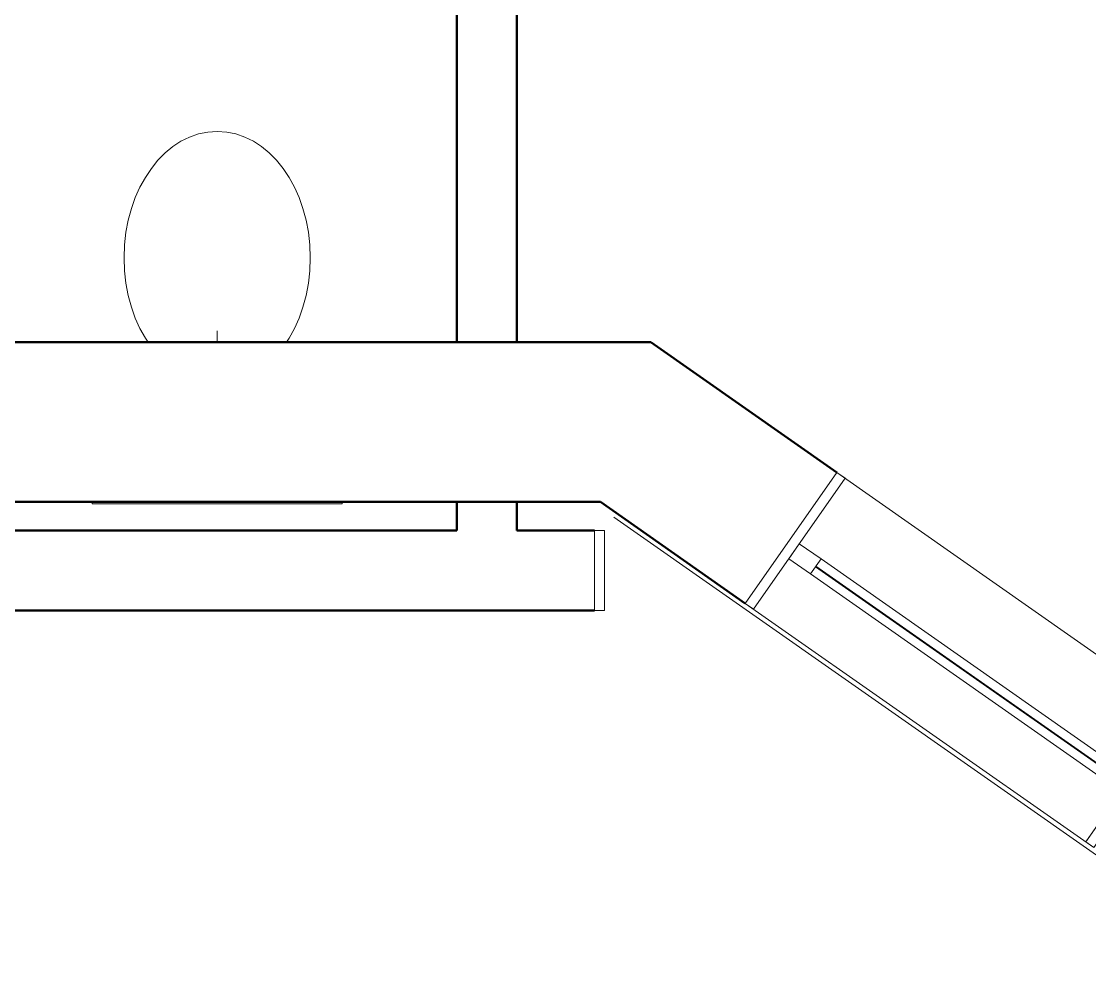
# Model space of a CAD drawing. Header units: inches. Extents: x -961 to 1381, y -1063 to 1035.
# Drawn here: x 475.8 to 556.1, y -757.5 to -686.6 of the extents above; entities that cross this region are included whole.
import ezdxf

# ---------------------------------------------------------------- set-up
doc = ezdxf.new("R2010")
doc.units = ezdxf.units.IN
doc.header["$LTSCALE"] = 0.2
doc.header["$MEASUREMENT"] = 0
for name, color, linetype, lineweight in [('_MD Elevations (2D)', 7, 'Continuous', 5), ('None', 7, 'Continuous', 5), ('Sills', 7, 'Continuous', 5)]:
    doc.layers.add(name, color=color, linetype=linetype, lineweight=lineweight)

# ---------------------------------------------------------------- blocks, each defined once
blk = doc.blocks.new('Group-296')
at = {"layer": 'None', "color": 7, "lineweight": 5}
blk.add_line((481.1451528580219, -724.8508987334735), (499.9451528580221, -724.8508987334735), dxfattribs=at)
at = {"color": 7, "lineweight": 5}
blk.add_wipeout([(486.5451528580224, -709.5383987334737), (494.5451528580223, -709.5383987334737), (494.5451528580223, -714.8508987334737), (486.5451528580224, -714.8508987334737)], dxfattribs=at).dxf.layer = 'None'
at = {"layer": 'None', "color": 7, "lineweight": 5}
blk.add_lwpolyline([(486.5451528580224, -709.5383987334737), (494.5451528580223, -709.5383987334737), (494.5451528580223, -714.8508987334737), (486.5451528580224, -714.8508987334737)], close=True, dxfattribs=at)
at = {"color": 7, "lineweight": 5}
for points in [[(490.54515285802216, -713.8508987334737), (489.8590328757153, -713.8051536368596), (489.17952060390934, -713.6683588973044), (488.513160117241, -713.4418319229297), (487.8663688314666, -713.1277542923309), (487.24537570024023, -712.7291507447832), (486.656161226885, -712.2498600503478), (486.10439986887667, -711.6944980404197), (485.59540538971635, -711.0684131547459), (485.1340796844831, -710.3776349330284), (484.7248655719044, -709.62881594716), (484.37170400758373, -708.8291677333207), (484.07799613044324, -707.9863913409422), (483.84657050789673, -707.1086031673912), (483.67965589519963, -706.204256792627), (483.57885977131684, -705.2820615666045), (483.5451528580222, -704.3508987334737), (483.57885977131684, -703.419735900343), (483.67965589519963, -702.4975406743206), (483.84657050789673, -701.5931942995564), (484.07799613044324, -700.7154061260054), (484.37170400758373, -699.8726297336268), (484.7248655719044, -699.0729815197876), (485.1340796844831, -698.3241625339192), (485.59540538971635, -697.6333843122015), (486.10439986887667, -697.0072994265279), (486.656161226885, -696.4519374165997), (487.24537570024023, -695.9726467221644), (487.8663688314666, -695.5740431746166), (488.513160117241, -695.2599655440179), (489.17952060390934, -695.0334385696431), (489.8590328757153, -694.8966438300879), (490.54515285802216, -694.8508987334737), (491.2312728403291, -694.8966438300879), (491.91078511213504, -695.0334385696431), (492.5771455988033, -695.2599655440179), (493.2239368845778, -695.5740431746166), (493.8449300158042, -695.9726467221644), (494.4341444891594, -696.4519374165997), (494.9859058471677, -697.0072994265279), (495.494900326328, -697.6333843122015), (495.9562260315613, -698.3241625339192), (496.36544014413994, -699.0729815197876), (496.7186017084607, -699.8726297336268), (497.01230958560114, -700.7154061260054), (497.2437352081476, -701.5931942995564), (497.41064982084475, -702.4975406743206), (497.5114459447276, -703.419735900343), (497.5451528580221, -704.3508987334737), (497.5114459447276, -705.2820615666045), (497.41064982084475, -706.204256792627), (497.2437352081476, -707.1086031673912), (497.01230958560114, -707.9863913409422), (496.7186017084607, -708.8291677333207), (496.36544014413994, -709.62881594716), (495.9562260315613, -710.3776349330284), (495.494900326328, -711.0684131547459), (494.9859058471677, -711.6944980404197), (494.4341444891594, -712.2498600503478), (493.8449300158042, -712.7291507447832), (493.2239368845778, -713.1277542923309), (492.5771455988033, -713.4418319229297), (491.91078511213504, -713.6683588973044), (491.2312728403291, -713.8051536368596)], [(481.1451528580223, -714.8508987334736), (499.94515285802214, -714.8508987334736), (499.94515285802214, -722.8508987334736), (481.1451528580223, -722.8508987334736)]]:
    blk.add_wipeout(points, dxfattribs=at).dxf.layer = 'None'
at = {"layer": 'None', "color": 7, "lineweight": 5}
blk.add_lwpolyline([(481.1451528580223, -714.8508987334736), (499.9451528580221, -714.8508987334736), (499.9451528580221, -722.8508987334736), (481.1451528580223, -722.8508987334736)], close=True, dxfattribs=at)
blk.add_ellipse((490.5451528580222, -704.3508987334737), major_axis=(0, 9.499999999999972), ratio=0.7368421052631571, dxfattribs=at)
at = {"color": 7, "lineweight": 5}
blk.add_wipeout([(490.54515285802233, -714.8508987334741), (490.34911857736324, -714.8412681868185), (490.1549722139901, -714.8124692942805), (489.9645835035134, -714.7647794049385), (489.77978599329214, -714.6986577984967), (489.60235938437035, -714.6147412621708), (489.4340123919831, -714.5138379580792), (489.276366289695, -714.3969196401996), (489.1309392956492, -714.2651122958472), (488.9991319512968, -714.1196853018013), (488.88221363341717, -713.9620391995132), (488.78131032932555, -713.793692207126), (488.69739379299966, -713.6162655982042), (488.6312721865578, -713.431468087983), (488.5835822972158, -713.2410793775063), (488.55478340467783, -713.0469330141331), (488.5451528580222, -712.850898733474), (488.55478340467783, -712.6548644528149), (488.5835822972158, -712.4607180894417), (488.6312721865578, -712.2703293789649), (488.69739379299966, -712.0855318687437), (488.78131032932555, -711.9081052598219), (488.88221363341717, -711.7397582674347), (488.9991319512968, -711.5821121651467), (489.1309392956492, -711.4366851711007), (489.276366289695, -711.3048778267483), (489.4340123919831, -711.1879595088687), (489.60235938437035, -711.0870562047771), (489.77978599329214, -711.0031396684512), (489.9645835035134, -710.9370180620094), (490.1549722139901, -710.8893281726674), (490.34911857736324, -710.8605292801294), (490.54515285802233, -710.8508987334739), (490.7411871386815, -710.8605292801294), (490.9353335020546, -710.8893281726674), (491.1257222125313, -710.9370180620094), (491.3105197227526, -711.0031396684512), (491.4879463316744, -711.0870562047771), (491.6562933240616, -711.1879595088687), (491.81393942634975, -711.3048778267483), (491.9593664203955, -711.4366851711007), (492.0911737647479, -711.5821121651467), (492.2080920826275, -711.7397582674347), (492.3089953867192, -711.9081052598219), (492.392911923045, -712.0855318687437), (492.45903352948693, -712.2703293789649), (492.5067234188289, -712.4607180894417), (492.53552231136683, -712.6548644528149), (492.54515285802245, -712.850898733474), (492.53552231136683, -713.0469330141331), (492.5067234188289, -713.2410793775063), (492.45903352948693, -713.431468087983), (492.392911923045, -713.6162655982042), (492.3089953867192, -713.793692207126), (492.2080920826275, -713.9620391995132), (492.0911737647479, -714.1196853018013), (491.9593664203955, -714.2651122958472), (491.81393942634975, -714.3969196401996), (491.6562933240616, -714.5138379580792), (491.4879463316744, -714.6147412621708), (491.3105197227526, -714.6986577984967), (491.1257222125313, -714.7647794049385), (490.9353335020546, -714.8124692942805), (490.7411871386815, -714.8412681868185)], dxfattribs=at).dxf.layer = 'None'
at = {"layer": 'None', "color": 7, "lineweight": 5}
for p, q in [((490.545152858022, -709.8508987334736), (490.545152858022, -715.8508987334737)), ((487.5451528580221, -712.8508987334735), (493.5451528580219, -712.8508987334735))]:
    blk.add_line(p, q, dxfattribs=at)
blk.add_ellipse((490.5451528580223, -712.850898733474), major_axis=(2.000000000000115, 0), ratio=1, dxfattribs=at)
blk = doc.blocks.new('Group-321')
at = {"layer": 'None', "color": 7, "linetype": 'Continuous', "lineweight": 5}
for p, q in [((-19.5, 3), (-19.5, -3)), ((19.5, 3), (19.5, -3))]:
    blk.add_line(p, q, dxfattribs=at)
blk = doc.blocks.new('Group-322')
at = {"color": 7, "linetype": 'Continuous', "lineweight": 5}
for points in [[(-19.5, 2.9999999999999982), (-18.75, 2.9999999999999982), (-18.75, -3.0000000000000004), (-19.5, -3.0000000000000004)], [(18.75, 2.9999999999999982), (19.5, 2.9999999999999982), (19.5, -3.0000000000000004), (18.75, -3.0000000000000004)]]:
    blk.add_wipeout(points, dxfattribs=at).dxf.layer = 'None'
at = {"layer": 'None', "color": 7, "linetype": 'Continuous', "lineweight": 5}
for points in [[(-19.5, 3), (-18.75, 3), (-18.75, -3), (-19.5, -3)], [(18.75, 3), (19.5, 3), (19.5, -3), (18.75, -3)]]:
    blk.add_lwpolyline(points, close=True, dxfattribs=at)
blk = doc.blocks.new('Group-323')
at = {"layer": 'None', "color": 7}
blk.add_blockref('Group-321', (0, 0), dxfattribs=at)
blk.add_blockref('Group-322', (0, 0), dxfattribs=at)
at = {"layer": 'None', "color": 7, "linetype": 'Continuous', "lineweight": 5}
for p, q in [((-19.5, 3), (-18.75, 3)), ((-18.75, 3), (-18.75, -3)), ((19.5, 3), (18.75, 3)), ((18.75, 3), (18.75, -3)), ((-19.5, -3), (-18.75, -3)), ((19.5, -3), (18.75, -3))]:
    blk.add_line(p, q, dxfattribs=at)
blk = doc.blocks.new('Door (2D)-11')
at = {"layer": 'None', "color": 7}
blk.add_blockref('Group-323', (0, 0), dxfattribs=at)
blk = doc.blocks.new('Group-361')
at = {"layer": 'None', "color": 7}
blk.add_blockref('Group-296', (0, 0), dxfattribs=at)
at = {"color": 7, "linetype": 'Continuous', "lineweight": 5}
blk.add_wipeout([(472.8212288902058, -730.8508987334735), (472.8212288902058, -724.8508987334735), (518.9212288902058, -724.8508987334735), (518.9212288902058, -730.8508987334735)], dxfattribs=at).dxf.layer = 'None'
at = {"layer": 'None', "color": 7, "linetype": 'Continuous', "lineweight": 50}
for p, q in [((472.8212288902058, -724.8508987334735), (508.5712288902058, -724.8508987334735)), ((513.0712288902058, -724.8508987334735), (518.9212288902058, -724.8508987334735)), ((472.8212288902058, -730.8508987334735), (518.9212288902058, -730.8508987334735))]:
    blk.add_line(p, q, dxfattribs=at)
at = {"layer": 'None', "color": 7, "xscale": -1, "rotation": 180}
blk.add_blockref('Door (2D)-11', (538.4212288902058, -727.8508987334735), dxfattribs=at)
at = {"color": 7, "linetype": 'Continuous', "lineweight": 5}
blk.add_wipeout([(513.0712288902057, -724.8508987334735), (508.57122889020565, -724.8508987334735), (508.57122889020565, -662.4999999999998), (513.0712288902057, -662.4999999999998)], dxfattribs=at).dxf.layer = 'None'
at = {"layer": 'None', "color": 7, "linetype": 'Continuous', "lineweight": 50}
for p, q in [((513.0712288902057, -724.8508987334735), (513.0712288902057, -662.4999999999999)), ((508.5712288902057, -724.8508987334735), (508.5712288902057, -666.8508987334735))]:
    blk.add_line(p, q, dxfattribs=at)
blk = doc.blocks.new('Group-773')
at = {"layer": 'None', "color": 7, "linetype": 'Continuous', "lineweight": 5}
for points in [[(-16, 5.999999999999999), (-15.25, 5.999999999999999), (-15.25, -5.999999999999999), (-16, -5.999999999999999)], [(15.25, 5.999999999999999), (16, 5.999999999999999), (16, -5.999999999999999), (15.25, -5.999999999999999)]]:
    blk.add_lwpolyline(points, close=True, dxfattribs=at)
blk = doc.blocks.new('Group-774')
at = {"layer": 'None', "color": 7, "linetype": 'Continuous', "lineweight": 5}
for p, q in [((-16, 5.999999999999999), (-15.25, 5.999999999999999)), ((-15.25, 5.999999999999999), (-15.25, -5.999999999999999)), ((16, 5.999999999999999), (15.25, 5.999999999999999)), ((15.25, 5.999999999999999), (15.25, -5.999999999999999)), ((-16, -5.999999999999999), (-15.25, -5.999999999999999)), ((16, -5.999999999999999), (15.25, -5.999999999999999))]:
    blk.add_line(p, q, dxfattribs=at)
at = {"layer": 'None', "color": 7}
blk.add_blockref('Group-773', (0, 0), dxfattribs=at)
blk = doc.blocks.new('Group-775')
at = {"layer": 'None', "color": 7, "linetype": 'Continuous', "lineweight": 5}
for p, q in [((-15.25, 1.375), (-15.25, 0)), ((15.25, 1.375), (15.25, 0))]:
    blk.add_line(p, q, dxfattribs=at)
blk = doc.blocks.new('Group-776')
at = {"layer": 'None', "color": 7, "linetype": 'Continuous', "lineweight": 5}
for points in [[(-15.25, 1.375), (-13.25, 1.375), (-13.25, 0), (-15.25, 0)], [(13.25, 1.375), (15.25, 1.375), (15.25, 0), (13.25, 0)]]:
    blk.add_lwpolyline(points, close=True, dxfattribs=at)
blk = doc.blocks.new('Group-777')
at = {"layer": 'None', "color": 7, "linetype": 'Continuous', "lineweight": 5}
for p, q in [((-15.25, 1.375), (-13.25, 1.375)), ((-13.25, 1.375), (-13.25, 0)), ((15.25, 1.375), (13.25, 1.375)), ((13.25, 1.375), (13.25, 0)), ((-15.25, 0), (-13.25, 0)), ((15.25, 0), (13.25, 0))]:
    blk.add_line(p, q, dxfattribs=at)
blk.add_lwpolyline([(-13.25, 1.375), (13.25, 1.375), (13.25, 0), (-13.25, 0)], close=True, dxfattribs=at)
at = {"layer": 'None', "color": 7}
for name in ['Group-775', 'Group-776']:
    blk.add_blockref(name, (0, 0), dxfattribs=at)
blk = doc.blocks.new('Group-778')
at = {"layer": 'None', "color": 7, "linetype": 'Continuous', "lineweight": 5}
blk.add_lwpolyline([(-13.25, 0.7124999999999999), (13.25, 0.7124999999999999), (13.25, 0.6624999999999999), (-13.25, 0.6624999999999999)], close=True, dxfattribs=at)
blk = doc.blocks.new('Group-779')
at = {"layer": 'None', "color": 7, "linetype": 'Continuous', "lineweight": 5}
for p, q in [((-13.25, 0.7125), (13.25, 0.7125)), ((-13.25, 0.6624999999999999), (13.25, 0.6624999999999999))]:
    blk.add_line(p, q, dxfattribs=at)
at = {"layer": 'None', "color": 7}
blk.add_blockref('Group-778', (0, 0), dxfattribs=at)
blk = doc.blocks.new('Window (2D)-35')
at = {"color": 7, "linetype": 'Continuous', "lineweight": 5}
blk.add_wipeout([(-16, 5.9999999999999964), (16, 5.9999999999999964), (16, -6), (-16, -6)], dxfattribs=at).dxf.layer = 'None'
at = {"layer": 'None', "color": 7, "linetype": 'Continuous', "lineweight": 5}
for p, q in [((-16, 5.999999999999999), (16, 5.999999999999999)), ((-16, -5.999999999999999), (16, -5.999999999999999))]:
    blk.add_line(p, q, dxfattribs=at)
at = {"layer": 'None', "color": 7}
blk.add_blockref('Group-774', (0, 0), dxfattribs=at)
at = {"layer": 'Sills'}
for name in ['Group-777', 'Group-779']:
    blk.add_blockref(name, (0, 0), dxfattribs=at)
blk = doc.blocks.new('Group-789')
at = {"color": 7, "linetype": 'Continuous', "lineweight": 5}
blk.add_wipeout([(523.143923757018, -710.691405414959), (519.3603382904702, -722.6914054149591), (391.23972886032084, -722.6914054149591), (391.23972886032084, -710.691405414959)], dxfattribs=at).dxf.layer = 'None'
at = {"layer": 'None', "color": 7, "linetype": 'Continuous', "lineweight": 50}
for p, q in [((523.143923757018, -710.691405414959), (417.2397288603209, -710.691405414959)), ((519.3603382904702, -722.6914054149591), (391.2397288603209, -722.6914054149591))]:
    blk.add_line(p, q, dxfattribs=at)
at = {"color": 7, "linetype": 'Continuous', "lineweight": 5}
blk.add_wipeout([(519.3603382904702, -722.6914054149591), (523.143923757018, -710.691405414959), (537.1361191407053, -720.4888460987199), (530.2532019044927, -730.3186706301879)], dxfattribs=at).dxf.layer = 'None'
at = {"layer": 'None', "color": 7, "linetype": 'Continuous', "lineweight": 50}
for p, q in [((523.143923757018, -710.691405414959), (537.1361191407053, -720.4888460987199)), ((519.3603382904702, -722.6914054149591), (530.2532019044927, -730.3186706301879))]:
    blk.add_line(p, q, dxfattribs=at)
at = {"layer": 'None', "color": 7, "xscale": -1, "rotation": 145.0000000000001}
blk.add_blockref('Window (2D)-35', (546.8010932312228, -734.5809813460706), dxfattribs=at)
at = {"layer": 'None', "color": 7, "linetype": 'Continuous', "lineweight": 5}
blk.add_line((520.3639163788572, -723.8409834450496), (568.4943903659707, -757.5423041484327), dxfattribs=at)
blk = doc.blocks.new('MD Elevations (2D)')
at = {"layer": 'None', "color": 7}
blk.add_blockref('Group-361', (0, 0), dxfattribs=at)
blk.add_blockref('Group-789', (0, 0), dxfattribs=at)

msp = doc.modelspace()

# ---------------------------------------------------------------- block references
at = {"layer": '_MD Elevations (2D)'}
msp.add_blockref('MD Elevations (2D)', (0, 0), dxfattribs=at)

doc.saveas('drawing.dxf')
